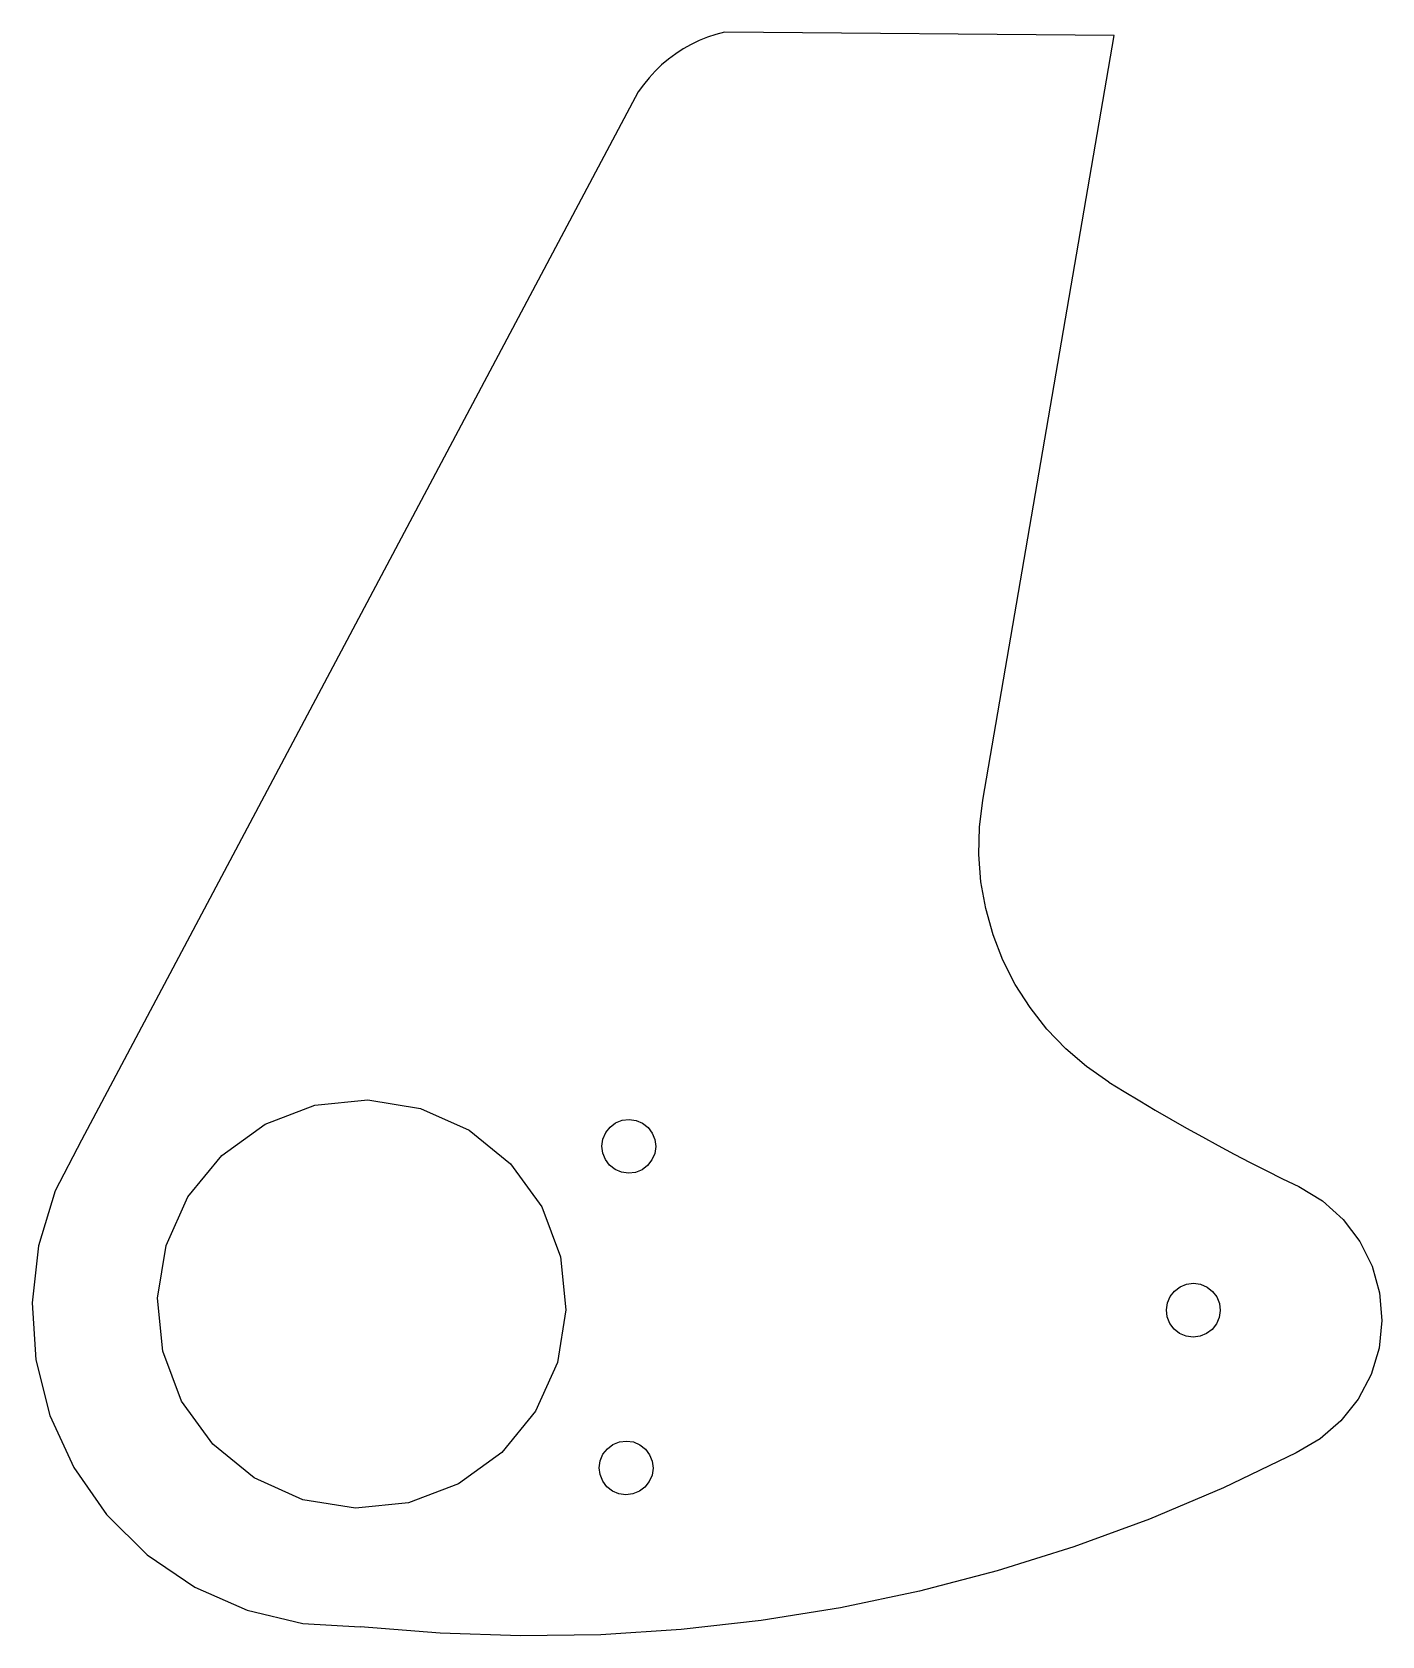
# Model space of a CAD drawing. Extents: x -7.23 to -3.97, y -0.63 to 3.25.
import ezdxf

# ---------------------------------------------------------------- set-up
doc = ezdxf.new("R2010")
doc.units = 0
doc.header["$MEASUREMENT"] = 0
doc.layers.get('0').update_dxf_attribs({"linetype": 'CONTINUOUS'})

msp = doc.modelspace()

# ---------------------------------------------------------------- linework, layer by layer
for p, q in [((-5.6218, 3.2287), (-5.6414, 3.2192)), ((-5.6017, 3.2369), (-5.6218, 3.2287)), ((-5.5811, 3.2438), (-5.6017, 3.2369)), ((-5.5601, 3.2494), (-5.5811, 3.2438)), ((-4.6184, 3.2409), (-5.5601, 3.2494)), ((-4.9359, 1.3916), (-4.6184, 3.2409)), ((-5.696, 3.1839), (-5.7126, 3.1699)), ((-5.6785, 3.1968), (-5.696, 3.1839)), ((-5.6603, 3.2086), (-5.6785, 3.1968)), ((-5.6414, 3.2192), (-5.6603, 3.2086)), ((-5.7283, 3.1549), (-5.743, 3.139)), ((-5.7126, 3.1699), (-5.7283, 3.1549)), ((-5.7694, 3.1045), (-7.1151, 0.5697)), ((-5.7567, 3.1221), (-5.7694, 3.1045)), ((-5.743, 3.139), (-5.7567, 3.1221)), ((-4.9438, 1.3261), (-4.9359, 1.3916)), ((-4.9453, 1.2601), (-4.9438, 1.3261)), ((-4.9403, 1.1943), (-4.9453, 1.2601)), ((-4.9288, 1.1294), (-4.9403, 1.1943)), ((-4.911, 1.0658), (-4.9288, 1.1294)), ((-4.8871, 1.0044), (-4.911, 1.0658)), ((-4.8572, 0.9455), (-4.8871, 1.0044)), ((-4.8217, 0.89), (-4.8572, 0.9455)), ((-4.7809, 0.8381), (-4.8217, 0.89)), ((-4.7352, 0.7906), (-4.7809, 0.8381)), ((-4.685, 0.7477), (-4.7352, 0.7906)), ((-4.6309, 0.71), (-4.685, 0.7477)), ((-4.6309, 0.71), (-4.5937, 0.687)), ((-6.551, 0.6537), (-6.4227, 0.6668)), ((-6.4227, 0.6668), (-6.2954, 0.6463)), ((-4.5937, 0.687), (-4.5564, 0.6644)), ((-4.5564, 0.6644), (-4.5188, 0.642)), ((-6.6716, 0.6078), (-6.551, 0.6537)), ((-6.2954, 0.6463), (-6.1778, 0.5936)), ((-4.5188, 0.642), (-4.481, 0.6201)), ((-6.7763, 0.5323), (-6.6716, 0.6078)), ((-6.1778, 0.5936), (-6.0779, 0.5122)), ((-5.8545, 0.5719), (-5.8478, 0.5875)), ((-5.8478, 0.5875), (-5.8373, 0.6009)), ((-5.8373, 0.6009), (-5.8237, 0.6111)), ((-5.8237, 0.6111), (-5.808, 0.6174)), ((-5.808, 0.6174), (-5.7911, 0.6195)), ((-5.7911, 0.6195), (-5.7743, 0.6171)), ((-5.7743, 0.6171), (-5.7587, 0.6105)), ((-5.7587, 0.6105), (-5.7453, 0.6001)), ((-5.7453, 0.6001), (-5.7351, 0.5865)), ((-5.7351, 0.5865), (-5.7288, 0.5707)), ((-4.481, 0.6201), (-4.443, 0.5985)), ((-4.443, 0.5985), (-4.4049, 0.5772)), ((-7.1151, 0.5697), (-7.1787, 0.4464)), ((-5.8568, 0.5551), (-5.8545, 0.5719)), ((-5.8548, 0.5382), (-5.8568, 0.5551)), ((-5.7268, 0.5539), (-5.7292, 0.5371)), ((-5.7288, 0.5707), (-5.7268, 0.5539)), ((-4.4049, 0.5772), (-4.3665, 0.5563)), ((-4.3665, 0.5563), (-4.3279, 0.5357)), ((-6.858, 0.4322), (-6.7763, 0.5323)), ((-6.0779, 0.5122), (-6.0026, 0.4077)), ((-5.8485, 0.5225), (-5.8548, 0.5382)), ((-5.8383, 0.5089), (-5.8485, 0.5225)), ((-5.8249, 0.4985), (-5.8383, 0.5089)), ((-5.7463, 0.5081), (-5.7599, 0.4979)), ((-5.7358, 0.5215), (-5.7463, 0.5081)), ((-5.7292, 0.5371), (-5.7358, 0.5215)), ((-4.3279, 0.5357), (-4.2892, 0.5155)), ((-4.2892, 0.5155), (-4.2503, 0.4956)), ((-5.8093, 0.4918), (-5.8249, 0.4985)), ((-5.7925, 0.4894), (-5.8093, 0.4918)), ((-5.7756, 0.4915), (-5.7925, 0.4894)), ((-5.7599, 0.4979), (-5.7756, 0.4915)), ((-4.2503, 0.4956), (-4.2111, 0.4761)), ((-4.2111, 0.4761), (-4.1718, 0.457)), ((-7.1787, 0.4464), (-7.219, 0.3137)), ((-6.911, 0.3146), (-6.858, 0.4322)), ((-4.1718, 0.457), (-4.1145, 0.4224)), ((-6.0026, 0.4077), (-5.9569, 0.2871)), ((-4.1145, 0.4224), (-4.0647, 0.3777)), ((-4.0647, 0.3777), (-4.0242, 0.3244)), ((-7.219, 0.3137), (-7.2349, 0.176)), ((-6.9317, 0.1872), (-6.911, 0.3146)), ((-4.0242, 0.3244), (-3.9944, 0.2645)), ((-5.9569, 0.2871), (-5.9439, 0.1588)), ((-3.9944, 0.2645), (-3.9764, 0.2)), ((-4.4828, 0.1911), (-4.4723, 0.2045)), ((-4.4723, 0.2045), (-4.4587, 0.2147)), ((-4.4587, 0.2147), (-4.443, 0.2211)), ((-4.443, 0.2211), (-4.4261, 0.2231)), ((-4.4261, 0.2231), (-4.4093, 0.2208)), ((-4.4093, 0.2208), (-4.3937, 0.2141)), ((-4.3937, 0.2141), (-4.3803, 0.2037)), ((-4.3803, 0.2037), (-4.3701, 0.1901)), ((-3.9764, 0.2), (-3.9707, 0.1333)), ((-7.2349, 0.176), (-7.2256, 0.0377)), ((-6.9188, 0.0589), (-6.9317, 0.1872)), ((-5.9439, 0.1588), (-5.9647, 0.0315)), ((-4.4918, 0.1587), (-4.4894, 0.1755)), ((-4.4898, 0.1418), (-4.4918, 0.1587)), ((-4.4894, 0.1755), (-4.4828, 0.1911)), ((-4.3701, 0.1901), (-4.3638, 0.1744)), ((-4.3617, 0.1575), (-4.3641, 0.1407)), ((-4.3638, 0.1744), (-4.3617, 0.1575)), ((-4.4835, 0.1261), (-4.4898, 0.1418)), ((-4.4733, 0.1125), (-4.4835, 0.1261)), ((-4.3708, 0.1251), (-4.3813, 0.1117)), ((-4.3641, 0.1407), (-4.3708, 0.1251)), ((-3.9707, 0.1333), (-3.9777, 0.0666)), ((-4.4599, 0.1021), (-4.4733, 0.1125)), ((-4.4443, 0.0954), (-4.4599, 0.1021)), ((-4.4275, 0.093), (-4.4443, 0.0954)), ((-4.4106, 0.0951), (-4.4275, 0.093)), ((-4.3948, 0.1015), (-4.4106, 0.0951)), ((-4.3813, 0.1117), (-4.3948, 0.1015)), ((-6.8732, -0.0617), (-6.9188, 0.0589)), ((-3.9777, 0.0666), (-3.9971, 0.0025)), ((-7.2256, 0.0377), (-7.1917, -0.0966)), ((-5.9647, 0.0315), (-6.0176, -0.0862)), ((-3.9971, 0.0025), (-4.0281, -0.0569)), ((-6.7978, -0.1662), (-6.8732, -0.0617)), ((-4.0281, -0.0569), (-4.0697, -0.1095)), ((-7.1917, -0.0966), (-7.1341, -0.2226)), ((-6.0176, -0.0862), (-6.0993, -0.1863)), ((-4.0697, -0.1095), (-4.1204, -0.1533)), ((-4.1204, -0.1533), (-4.1784, -0.1869)), ((-6.6979, -0.2477), (-6.7978, -0.1662)), ((-6.0993, -0.1863), (-6.204, -0.2619)), ((-5.861, -0.206), (-5.8543, -0.1903)), ((-5.8543, -0.1903), (-5.8438, -0.177)), ((-5.8438, -0.177), (-5.8302, -0.1667)), ((-5.8302, -0.1667), (-5.8145, -0.1604)), ((-5.8145, -0.1604), (-5.7976, -0.1583)), ((-5.7976, -0.1583), (-5.7808, -0.1607)), ((-5.7808, -0.1607), (-5.7652, -0.1673)), ((-5.7652, -0.1673), (-5.7518, -0.1778)), ((-5.7518, -0.1778), (-5.7416, -0.1914)), ((-5.7416, -0.1914), (-5.7353, -0.2071)), ((-4.1784, -0.1869), (-4.3537, -0.2712)), ((-7.1341, -0.2226), (-7.0547, -0.3362)), ((-5.8634, -0.2228), (-5.861, -0.206)), ((-5.8613, -0.2397), (-5.8634, -0.2228)), ((-5.7332, -0.224), (-5.7356, -0.2408)), ((-5.7353, -0.2071), (-5.7332, -0.224)), ((-6.5803, -0.3004), (-6.6979, -0.2477)), ((-6.204, -0.2619), (-6.3246, -0.3078)), ((-5.855, -0.2554), (-5.8613, -0.2397)), ((-5.8448, -0.269), (-5.855, -0.2554)), ((-5.8314, -0.2794), (-5.8448, -0.269)), ((-5.7528, -0.2698), (-5.7664, -0.28)), ((-5.7423, -0.2564), (-5.7528, -0.2698)), ((-5.7356, -0.2408), (-5.7423, -0.2564)), ((-4.3537, -0.2712), (-4.5329, -0.3471)), ((-6.453, -0.3209), (-6.5803, -0.3004)), ((-6.3246, -0.3078), (-6.453, -0.3209)), ((-5.8158, -0.2861), (-5.8314, -0.2794)), ((-5.799, -0.2884), (-5.8158, -0.2861)), ((-5.7821, -0.2864), (-5.799, -0.2884)), ((-5.7664, -0.28), (-5.7821, -0.2864)), ((-7.0547, -0.3362), (-6.9562, -0.4335)), ((-4.5329, -0.3471), (-4.7155, -0.4142)), ((-4.7155, -0.4142), (-4.9011, -0.4724)), ((-6.9562, -0.4335), (-6.8417, -0.5116)), ((-4.9011, -0.4724), (-5.0893, -0.5217)), ((-6.8417, -0.5116), (-6.715, -0.5676)), ((-5.0893, -0.5217), (-5.2797, -0.5619)), ((-6.715, -0.5676), (-6.5802, -0.6)), ((-5.2797, -0.5619), (-5.4717, -0.5928)), ((-6.5802, -0.6), (-6.4418, -0.6076)), ((-6.248, -0.6233), (-6.4418, -0.6076)), ((-5.665, -0.6144), (-5.8592, -0.6268)), ((-5.4717, -0.5928), (-5.665, -0.6144)), ((-6.0536, -0.6297), (-6.248, -0.6233)), ((-5.8592, -0.6268), (-6.0536, -0.6297))]:
    msp.add_line(p, q)

doc.saveas('drawing.dxf')
